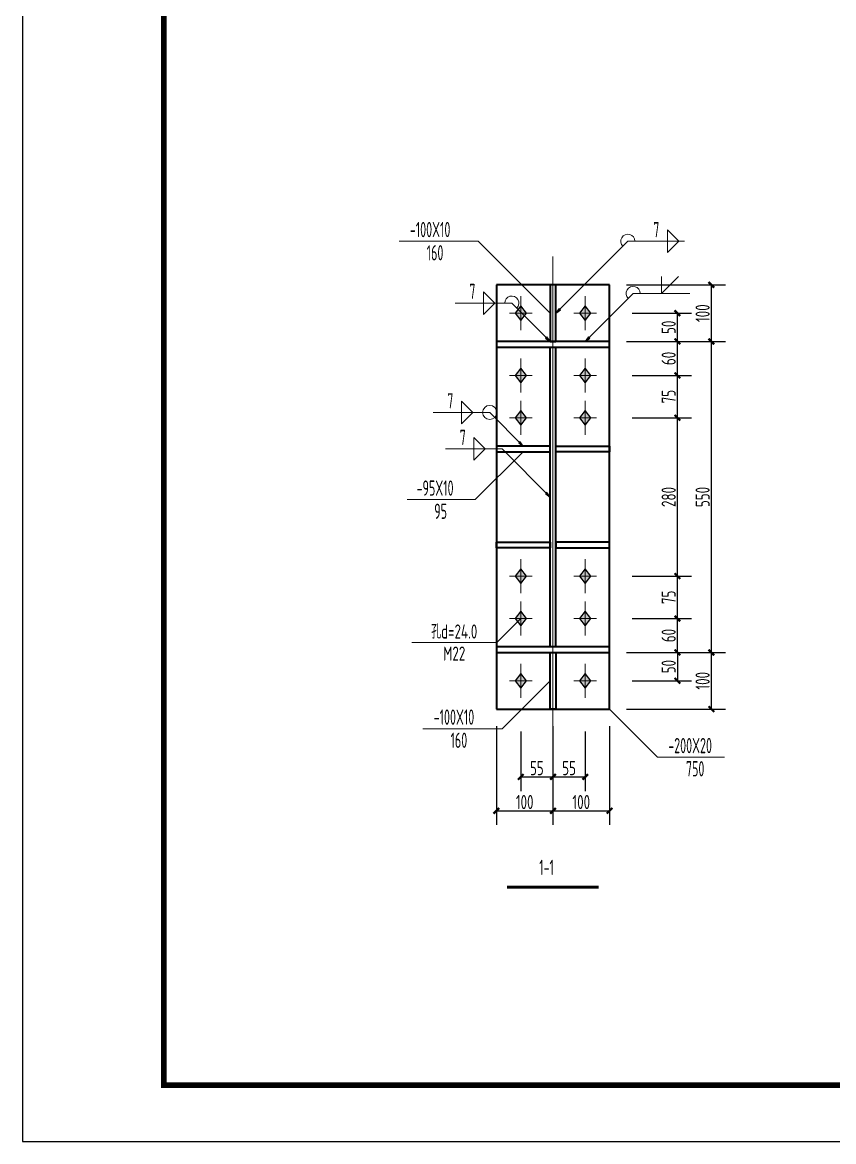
# Model space of a CAD drawing. Extents: x 2025205 to 2402328, y -557483 to 329036.
# Drawn here: x 2088577 to 2102917, y -299346 to -279555 of the extents above; entities that cross this region are included whole.
import ezdxf
from ezdxf.enums import TextEntityAlignment as Align

# ---------------------------------------------------------------- set-up
doc = ezdxf.new("R2010")
doc.units = 0
doc.header["$LTSCALE"] = 1500
doc.header["$MEASUREMENT"] = 0
doc.linetypes.add('线型6', pattern=[8.75, 5, -1.25, 1.25, -1.25])
for name, color, linetype in [('10', 7, 'Continuous'), ('PUB_TITLE', 4, 'Continuous'), ('尺寸标注', 253, 'Continuous'), ('焊缝标注', 253, 'Continuous'), ('螺栓孔标注', 253, 'Continuous'), ('钢板标注', 253, 'Continuous')]:
    doc.layers.add(name, color=color, linetype=linetype)
doc.layers.add('20', color=2, linetype='Continuous', lineweight=35)
doc.styles.add('FromPkpm', font='Pkpmeng', dxfattribs={"width": 0.7, "bigfont": 'hztxt'})
doc.dimstyles.new('Pkpm_1.00', dxfattribs={"dimtxt": 250, "dimasz": 100, "dimexe": 250, "dimexo": 0.0625, "dimgap": 30, "dimtad": 1, "dimdec": 0, "dimrnd": 5, "dimzin": 0, "dimdsep": 46, "dimtxsty": 'FromPkpm', "dimblk1": 'ARCHTICK', "dimblk2": 'ARCHTICK', "dimsah": 1, "dimcen": 0.09, "dimadec": 0, "dimazin": 0, "dimtfac": 1, "dimtdec": 0, "dimtix": 1, "dimtmove": 2, "dimatfit": 1, "dimfxl": 1, "dimtolj": 1, "dimtzin": 0, "dimarcsym": 0})

# ---------------------------------------------------------------- blocks, each defined once
blk = doc.blocks.new('_ArchTick')
at = {"color": 0, "linetype": 'ByBlock', "const_width": 0.4}
blk.add_lwpolyline([(-0.5, -0.5), (0.5, 0.5)], dxfattribs=at)
blk = doc.blocks.new('*D140')
at = {"layer": 'Defpoints', "color": 0, "linetype": 'Continuous', "transparency": 16777216}
for p in [(2098956, -284697), (2100156, -284697), (2098956, -285197)]:
    blk.add_point(p, dxfattribs=at)
at = {"layer": '尺寸标注', "color": 0, "linetype": 'Continuous', "lineweight": -2, "transparency": 16777216}
for p, q in [((2099356, -284697), (2100406, -284697)), ((2100156, -285197), (2100156, -284697)), ((2099356, -285197), (2100406, -285197))]:
    blk.add_line(p, q, dxfattribs=at)
at = {"layer": '尺寸标注', "color": 0, "linetype": 'Continuous', "lineweight": -2, "transparency": 16777216, "xscale": 100, "yscale": 100, "zscale": 100}
for p, rotation in [((2100156, -284697), 90), ((2100156, -285197), 270)]:
    blk.add_blockref('_ArchTick', p, dxfattribs=dict(at, rotation=rotation))
at = {"layer": '尺寸标注', "color": 0, "linetype": 'Continuous', "lineweight": 18, "transparency": 16777216, "insert": (2100001, -284947), "char_height": 250, "attachment_point": 5, "rotation": 90, "style": 'FromPkpm'}
blk.add_mtext('\\A1;50', dxfattribs=at)
blk = doc.blocks.new('*D141')
at = {"layer": 'Defpoints', "color": 0, "linetype": 'Continuous', "transparency": 16777216}
for p in [(2098956, -285197), (2100156, -285197), (2098956, -285797)]:
    blk.add_point(p, dxfattribs=at)
at = {"layer": '尺寸标注', "color": 0, "linetype": 'Continuous', "lineweight": -2, "transparency": 16777216}
for p, q in [((2099356, -285197), (2100406, -285197)), ((2100156, -285797), (2100156, -285197)), ((2099356, -285797), (2100406, -285797))]:
    blk.add_line(p, q, dxfattribs=at)
at = {"layer": '尺寸标注', "color": 0, "linetype": 'Continuous', "lineweight": -2, "transparency": 16777216, "xscale": 100, "yscale": 100, "zscale": 100}
for p, rotation in [((2100156, -285197), 90), ((2100156, -285797), 270)]:
    blk.add_blockref('_ArchTick', p, dxfattribs=dict(at, rotation=rotation))
at = {"layer": '尺寸标注', "color": 0, "linetype": 'Continuous', "lineweight": 18, "transparency": 16777216, "insert": (2100001, -285497), "char_height": 250, "attachment_point": 5, "rotation": 90, "style": 'FromPkpm'}
blk.add_mtext('\\A1;60', dxfattribs=at)
blk = doc.blocks.new('*D142')
at = {"layer": 'Defpoints', "color": 0, "linetype": 'Continuous', "transparency": 16777216}
for p in [(2098956, -285797), (2100156, -285797), (2098956, -286547)]:
    blk.add_point(p, dxfattribs=at)
at = {"layer": '尺寸标注', "color": 0, "linetype": 'Continuous', "lineweight": -2, "transparency": 16777216}
for p, q in [((2099356, -285797), (2100406, -285797)), ((2100156, -286547), (2100156, -285797)), ((2099356, -286547), (2100406, -286547))]:
    blk.add_line(p, q, dxfattribs=at)
at = {"layer": '尺寸标注', "color": 0, "linetype": 'Continuous', "lineweight": -2, "transparency": 16777216, "xscale": 100, "yscale": 100, "zscale": 100}
for p, rotation in [((2100156, -285797), 90), ((2100156, -286547), 270)]:
    blk.add_blockref('_ArchTick', p, dxfattribs=dict(at, rotation=rotation))
at = {"layer": '尺寸标注', "color": 0, "linetype": 'Continuous', "lineweight": 18, "transparency": 16777216, "insert": (2100001, -286172), "char_height": 250, "attachment_point": 5, "rotation": 90, "style": 'FromPkpm'}
blk.add_mtext('\\A1;75', dxfattribs=at)
blk = doc.blocks.new('*D143')
at = {"layer": 'Defpoints', "color": 0, "linetype": 'Continuous', "transparency": 16777216}
for p in [(2098956, -290697), (2100156, -290697), (2098956, -291197)]:
    blk.add_point(p, dxfattribs=at)
at = {"layer": '尺寸标注', "color": 0, "linetype": 'Continuous', "lineweight": -2, "transparency": 16777216}
for p, q in [((2099356, -290697), (2100406, -290697)), ((2100156, -290697), (2100156, -291197)), ((2099356, -291197), (2100406, -291197))]:
    blk.add_line(p, q, dxfattribs=at)
at = {"layer": '尺寸标注', "color": 0, "linetype": 'Continuous', "lineweight": -2, "transparency": 16777216, "xscale": 100, "yscale": 100, "zscale": 100}
for p, rotation in [((2100156, -290697), 90), ((2100156, -291197), 270)]:
    blk.add_blockref('_ArchTick', p, dxfattribs=dict(at, rotation=rotation))
at = {"layer": '尺寸标注', "color": 0, "linetype": 'Continuous', "lineweight": 18, "transparency": 16777216, "insert": (2100001, -290947), "char_height": 250, "attachment_point": 5, "rotation": 90, "style": 'FromPkpm'}
blk.add_mtext('\\A1;50', dxfattribs=at)
blk = doc.blocks.new('*D144')
at = {"layer": 'Defpoints', "color": 0, "linetype": 'Continuous', "transparency": 16777216}
for p in [(2098956, -290097), (2100156, -290097), (2098956, -290697)]:
    blk.add_point(p, dxfattribs=at)
at = {"layer": '尺寸标注', "color": 0, "linetype": 'Continuous', "lineweight": -2, "transparency": 16777216}
for p, q in [((2099356, -290097), (2100406, -290097)), ((2100156, -290697), (2100156, -290097)), ((2099356, -290697), (2100406, -290697))]:
    blk.add_line(p, q, dxfattribs=at)
at = {"layer": '尺寸标注', "color": 0, "linetype": 'Continuous', "lineweight": -2, "transparency": 16777216, "xscale": 100, "yscale": 100, "zscale": 100}
for p, rotation in [((2100156, -290097), 90), ((2100156, -290697), 270)]:
    blk.add_blockref('_ArchTick', p, dxfattribs=dict(at, rotation=rotation))
at = {"layer": '尺寸标注', "color": 0, "linetype": 'Continuous', "lineweight": 18, "transparency": 16777216, "insert": (2100001, -290397), "char_height": 250, "attachment_point": 5, "rotation": 90, "style": 'FromPkpm'}
blk.add_mtext('\\A1;60', dxfattribs=at)
blk = doc.blocks.new('*D145')
at = {"layer": 'Defpoints', "color": 0, "linetype": 'Continuous', "transparency": 16777216}
for p in [(2098956, -289347), (2100156, -289347), (2098956, -290097)]:
    blk.add_point(p, dxfattribs=at)
at = {"layer": '尺寸标注', "color": 0, "linetype": 'Continuous', "lineweight": -2, "transparency": 16777216}
for p, q in [((2099356, -289347), (2100406, -289347)), ((2100156, -290097), (2100156, -289347)), ((2099356, -290097), (2100406, -290097))]:
    blk.add_line(p, q, dxfattribs=at)
at = {"layer": '尺寸标注', "color": 0, "linetype": 'Continuous', "lineweight": -2, "transparency": 16777216, "xscale": 100, "yscale": 100, "zscale": 100}
for p, rotation in [((2100156, -289347), 90), ((2100156, -290097), 270)]:
    blk.add_blockref('_ArchTick', p, dxfattribs=dict(at, rotation=rotation))
at = {"layer": '尺寸标注', "color": 0, "linetype": 'Continuous', "lineweight": 18, "transparency": 16777216, "insert": (2100001, -289722), "char_height": 250, "attachment_point": 5, "rotation": 90, "style": 'FromPkpm'}
blk.add_mtext('\\A1;75', dxfattribs=at)
blk = doc.blocks.new('*D146')
at = {"layer": 'Defpoints', "color": 0, "linetype": 'Continuous', "transparency": 16777216}
for p in [(2098956, -286547), (2100156, -286547), (2098956, -289347)]:
    blk.add_point(p, dxfattribs=at)
at = {"layer": '尺寸标注', "color": 0, "linetype": 'Continuous', "lineweight": -2, "transparency": 16777216}
for p, q in [((2099356, -286547), (2100406, -286547)), ((2100156, -289347), (2100156, -286547)), ((2099356, -289347), (2100406, -289347))]:
    blk.add_line(p, q, dxfattribs=at)
at = {"layer": '尺寸标注', "color": 0, "linetype": 'Continuous', "lineweight": -2, "transparency": 16777216, "xscale": 100, "yscale": 100, "zscale": 100}
for p, rotation in [((2100156, -286547), 90), ((2100156, -289347), 270)]:
    blk.add_blockref('_ArchTick', p, dxfattribs=dict(at, rotation=rotation))
at = {"layer": '尺寸标注', "color": 0, "linetype": 'Continuous', "lineweight": 18, "transparency": 16777216, "insert": (2100001, -287947), "char_height": 250, "attachment_point": 5, "rotation": 90, "style": 'FromPkpm'}
blk.add_mtext('\\A1;280', dxfattribs=at)
blk = doc.blocks.new('*D147')
at = {"layer": 'Defpoints', "color": 0, "linetype": 'Continuous', "transparency": 16777216}
for p in [(2097386, -291697), (2097956, -291697), (2097956, -292897)]:
    blk.add_point(p, dxfattribs=at)
at = {"layer": '尺寸标注', "color": 0, "linetype": 'Continuous', "lineweight": -2, "transparency": 16777216}
for p, q in [((2097386, -292097), (2097386, -293147)), ((2097956, -292097), (2097956, -293147)), ((2097386, -292897), (2097956, -292897))]:
    blk.add_line(p, q, dxfattribs=at)
at = {"layer": '尺寸标注', "color": 0, "linetype": 'Continuous', "lineweight": -2, "transparency": 16777216, "xscale": 100, "yscale": 100, "zscale": 100, "rotation": 180}
blk.add_blockref('_ArchTick', (2097386, -292897), dxfattribs=at)
at = {"layer": '尺寸标注', "color": 0, "linetype": 'Continuous', "lineweight": -2, "transparency": 16777216, "xscale": 100, "yscale": 100, "zscale": 100}
blk.add_blockref('_ArchTick', (2097956, -292897), dxfattribs=at)
at = {"layer": '尺寸标注', "color": 0, "linetype": 'Continuous', "lineweight": 18, "transparency": 16777216, "insert": (2097671, -292742), "char_height": 250, "attachment_point": 5, "style": 'FromPkpm'}
blk.add_mtext('\\A1;55', dxfattribs=at)
blk = doc.blocks.new('*D148')
at = {"layer": 'Defpoints', "color": 0, "linetype": 'Continuous', "transparency": 16777216}
for p in [(2097956, -291697), (2098526, -291697), (2098526, -292897)]:
    blk.add_point(p, dxfattribs=at)
at = {"layer": '尺寸标注', "color": 0, "linetype": 'Continuous', "lineweight": -2, "transparency": 16777216}
for p, q in [((2097956, -292097), (2097956, -293147)), ((2098526, -292097), (2098526, -293147)), ((2097956, -292897), (2098526, -292897))]:
    blk.add_line(p, q, dxfattribs=at)
at = {"layer": '尺寸标注', "color": 0, "linetype": 'Continuous', "lineweight": -2, "transparency": 16777216, "xscale": 100, "yscale": 100, "zscale": 100, "rotation": 180}
blk.add_blockref('_ArchTick', (2097956, -292897), dxfattribs=at)
at = {"layer": '尺寸标注', "color": 0, "linetype": 'Continuous', "lineweight": -2, "transparency": 16777216, "xscale": 100, "yscale": 100, "zscale": 100}
blk.add_blockref('_ArchTick', (2098526, -292897), dxfattribs=at)
at = {"layer": '尺寸标注', "color": 0, "linetype": 'Continuous', "lineweight": 18, "transparency": 16777216, "insert": (2098241, -292742), "char_height": 250, "attachment_point": 5, "style": 'FromPkpm'}
blk.add_mtext('\\A1;55', dxfattribs=at)
blk = doc.blocks.new('*D149')
at = {"layer": 'Defpoints', "color": 0, "linetype": 'Continuous', "transparency": 16777216}
for p in [(2096956, -291697), (2097956, -291697), (2097956, -293497)]:
    blk.add_point(p, dxfattribs=at)
at = {"layer": '尺寸标注', "color": 0, "linetype": 'Continuous', "lineweight": -2, "transparency": 16777216}
for p, q in [((2096956, -291997), (2096956, -293747)), ((2097956, -291997), (2097956, -293747)), ((2096956, -293497), (2097956, -293497))]:
    blk.add_line(p, q, dxfattribs=at)
at = {"layer": '尺寸标注', "color": 0, "linetype": 'Continuous', "lineweight": -2, "transparency": 16777216, "xscale": 100, "yscale": 100, "zscale": 100, "rotation": 180}
blk.add_blockref('_ArchTick', (2096956, -293497), dxfattribs=at)
at = {"layer": '尺寸标注', "color": 0, "linetype": 'Continuous', "lineweight": -2, "transparency": 16777216, "xscale": 100, "yscale": 100, "zscale": 100}
blk.add_blockref('_ArchTick', (2097956, -293497), dxfattribs=at)
at = {"layer": '尺寸标注', "color": 0, "linetype": 'Continuous', "lineweight": 18, "transparency": 16777216, "insert": (2097456, -293342), "char_height": 250, "attachment_point": 5, "style": 'FromPkpm'}
blk.add_mtext('\\A1;100', dxfattribs=at)
blk = doc.blocks.new('*D150')
at = {"layer": 'Defpoints', "color": 0, "linetype": 'Continuous', "transparency": 16777216}
for p in [(2097956, -291697), (2098956, -291697), (2098956, -293497)]:
    blk.add_point(p, dxfattribs=at)
at = {"layer": '尺寸标注', "color": 0, "linetype": 'Continuous', "lineweight": -2, "transparency": 16777216}
for p, q in [((2097956, -291997), (2097956, -293747)), ((2098956, -291997), (2098956, -293747)), ((2097956, -293497), (2098956, -293497))]:
    blk.add_line(p, q, dxfattribs=at)
at = {"layer": '尺寸标注', "color": 0, "linetype": 'Continuous', "lineweight": -2, "transparency": 16777216, "xscale": 100, "yscale": 100, "zscale": 100, "rotation": 180}
blk.add_blockref('_ArchTick', (2097956, -293497), dxfattribs=at)
at = {"layer": '尺寸标注', "color": 0, "linetype": 'Continuous', "lineweight": -2, "transparency": 16777216, "xscale": 100, "yscale": 100, "zscale": 100}
blk.add_blockref('_ArchTick', (2098956, -293497), dxfattribs=at)
at = {"layer": '尺寸标注', "color": 0, "linetype": 'Continuous', "lineweight": 18, "transparency": 16777216, "insert": (2098456, -293342), "char_height": 250, "attachment_point": 5, "style": 'FromPkpm'}
blk.add_mtext('\\A1;100', dxfattribs=at)
blk = doc.blocks.new('*D151')
at = {"layer": 'Defpoints', "color": 0, "linetype": 'Continuous', "transparency": 16777216}
for p in [(2098956, -290697), (2100756, -290697), (2098956, -291697)]:
    blk.add_point(p, dxfattribs=at)
at = {"layer": '尺寸标注', "color": 0, "linetype": 'Continuous', "lineweight": -2, "transparency": 16777216}
for p, q in [((2099256, -290697), (2101006, -290697)), ((2100756, -291697), (2100756, -290697)), ((2099256, -291697), (2101006, -291697))]:
    blk.add_line(p, q, dxfattribs=at)
at = {"layer": '尺寸标注', "color": 0, "linetype": 'Continuous', "lineweight": -2, "transparency": 16777216, "xscale": 100, "yscale": 100, "zscale": 100}
for p, rotation in [((2100756, -290697), 90), ((2100756, -291697), 270)]:
    blk.add_blockref('_ArchTick', p, dxfattribs=dict(at, rotation=rotation))
at = {"layer": '尺寸标注', "color": 0, "linetype": 'Continuous', "lineweight": 18, "transparency": 16777216, "insert": (2100601, -291197), "char_height": 250, "attachment_point": 5, "rotation": 90, "style": 'FromPkpm'}
blk.add_mtext('\\A1;100', dxfattribs=at)
blk = doc.blocks.new('*D152')
at = {"layer": 'Defpoints', "color": 0, "linetype": 'Continuous', "transparency": 16777216}
for p in [(2098956, -285197), (2100756, -285197), (2098956, -290697)]:
    blk.add_point(p, dxfattribs=at)
at = {"layer": '尺寸标注', "color": 0, "linetype": 'Continuous', "lineweight": -2, "transparency": 16777216}
for p, q in [((2099256, -285197), (2101006, -285197)), ((2100756, -290697), (2100756, -285197)), ((2099256, -290697), (2101006, -290697))]:
    blk.add_line(p, q, dxfattribs=at)
at = {"layer": '尺寸标注', "color": 0, "linetype": 'Continuous', "lineweight": -2, "transparency": 16777216, "xscale": 100, "yscale": 100, "zscale": 100}
for p, rotation in [((2100756, -285197), 90), ((2100756, -290697), 270)]:
    blk.add_blockref('_ArchTick', p, dxfattribs=dict(at, rotation=rotation))
at = {"layer": '尺寸标注', "color": 0, "linetype": 'Continuous', "lineweight": 18, "transparency": 16777216, "insert": (2100601, -287947), "char_height": 250, "attachment_point": 5, "rotation": 90, "style": 'FromPkpm'}
blk.add_mtext('\\A1;550', dxfattribs=at)
blk = doc.blocks.new('*D153')
at = {"layer": 'Defpoints', "color": 0, "linetype": 'Continuous', "transparency": 16777216}
for p in [(2098956, -284197), (2100756, -284197), (2098956, -285197)]:
    blk.add_point(p, dxfattribs=at)
at = {"layer": '尺寸标注', "color": 0, "linetype": 'Continuous', "lineweight": -2, "transparency": 16777216}
for p, q in [((2099256, -284197), (2101006, -284197)), ((2100756, -285197), (2100756, -284197)), ((2099256, -285197), (2101006, -285197))]:
    blk.add_line(p, q, dxfattribs=at)
at = {"layer": '尺寸标注', "color": 0, "linetype": 'Continuous', "lineweight": -2, "transparency": 16777216, "xscale": 100, "yscale": 100, "zscale": 100}
for p, rotation in [((2100756, -284197), 90), ((2100756, -285197), 270)]:
    blk.add_blockref('_ArchTick', p, dxfattribs=dict(at, rotation=rotation))
at = {"layer": '尺寸标注', "color": 0, "linetype": 'Continuous', "lineweight": 18, "transparency": 16777216, "insert": (2100601, -284697), "char_height": 250, "attachment_point": 5, "rotation": 90, "style": 'FromPkpm'}
blk.add_mtext('\\A1;100', dxfattribs=at)

msp = doc.modelspace()

# ---------------------------------------------------------------- hatches: boundary and pattern name
at = {"layer": '10', "transparency": 33554687}
for points in [[(2097386.1, -284567.5), (2097286.1, -284697.5), (2097386.1, -284827.5), (2097486.1, -284697.5)], [(2098526.1, -284567.5), (2098426.1, -284697.5), (2098526.1, -284827.5), (2098626.1, -284697.5)], [(2097386.1, -285667.5), (2097286.1, -285797.5), (2097386.1, -285927.5), (2097486.1, -285797.5)], [(2098526.1, -285667.5), (2098426.1, -285797.5), (2098526.1, -285927.5), (2098626.1, -285797.5)], [(2097386.1, -286417.5), (2097286.1, -286547.5), (2097386.1, -286677.5), (2097486.1, -286547.5)], [(2098526.1, -286417.5), (2098426.1, -286547.5), (2098526.1, -286677.5), (2098626.1, -286547.5)], [(2097386.1, -289217.5), (2097286.1, -289347.5), (2097386.1, -289477.5), (2097486.1, -289347.5)], [(2098526.1, -289217.5), (2098426.1, -289347.5), (2098526.1, -289477.5), (2098626.1, -289347.5)], [(2097386.1, -289967.5), (2097286.1, -290097.5), (2097386.1, -290227.5), (2097486.1, -290097.5)], [(2098526.1, -289967.5), (2098426.1, -290097.5), (2098526.1, -290227.5), (2098626.1, -290097.5)], [(2097386.1, -291067.5), (2097286.1, -291197.5), (2097386.1, -291327.5), (2097486.1, -291197.5)], [(2098526.1, -291067.5), (2098426.1, -291197.5), (2098526.1, -291327.5), (2098626.1, -291197.5)]]:
    msp.add_hatch(color=1, dxfattribs=at).paths.add_polyline_path(points)
at = {"layer": '焊缝标注', "transparency": 33554687}
for points in [[(2098006.1, -284697.5), (2098087.5, -284637.4), (2098066.3, -284616.2)], [(2097906.1, -285197.5), (2097846.1, -285116.1), (2097824.9, -285137.3)], [(2098526.1, -285197.5), (2098607.5, -285137.4), (2098586.3, -285116.2)], [(2097431.1, -287047.5), (2097371.1, -286966.1), (2097349.9, -286987.3)], [(2097906.1, -287947.5), (2097846.1, -287866.1), (2097824.9, -287887.3)]]:
    msp.add_hatch(color=256, dxfattribs=at).paths.add_polyline_path(points)

# ---------------------------------------------------------------- linework, layer by layer
at = {"layer": '10', "linetype": '线型6', "lineweight": 18, "ltscale": 100}
msp.add_line((2097956.1, -292197.5), (2097956.1, -283697.5), dxfattribs=at)
at = {"layer": '10', "color": 9, "lineweight": 18, "ltscale": 100}
for p, q in [((2097386.1, -284397.5), (2097386.1, -284997.5)), ((2098526.1, -284397.5), (2098526.1, -284997.5)), ((2097586.1, -284697.5), (2097186.1, -284697.5)), ((2098726.1, -284697.5), (2098326.1, -284697.5)), ((2097386.1, -285497.5), (2097386.1, -286097.5)), ((2098526.1, -285497.5), (2098526.1, -286097.5)), ((2097586.1, -285797.5), (2097186.1, -285797.5)), ((2098726.1, -285797.5), (2098326.1, -285797.5)), ((2097386.1, -286247.5), (2097386.1, -286847.5)), ((2098526.1, -286247.5), (2098526.1, -286847.5)), ((2097586.1, -286547.5), (2097186.1, -286547.5)), ((2098726.1, -286547.5), (2098326.1, -286547.5)), ((2097386.1, -289047.5), (2097386.1, -289647.5)), ((2098526.1, -289047.5), (2098526.1, -289647.5)), ((2097586.1, -289347.5), (2097186.1, -289347.5)), ((2098726.1, -289347.5), (2098326.1, -289347.5)), ((2097386.1, -289797.5), (2097386.1, -290397.5)), ((2098526.1, -289797.5), (2098526.1, -290397.5)), ((2097586.1, -290097.5), (2097186.1, -290097.5)), ((2098726.1, -290097.5), (2098326.1, -290097.5)), ((2097386.1, -290897.5), (2097386.1, -291497.5)), ((2098526.1, -290897.5), (2098526.1, -291497.5)), ((2097586.1, -291197.5), (2097186.1, -291197.5)), ((2098726.1, -291197.5), (2098326.1, -291197.5))]:
    msp.add_line(p, q, dxfattribs=at)
at = {"layer": '10', "color": 3, "lineweight": 35, "ltscale": 100}
for p, q in [((2098956.1, -285197.5), (2096956.1, -285197.5)), ((2096956.1, -285197.5), (2096956.1, -285297.5)), ((2098956.1, -285297.5), (2098956.1, -285197.5)), ((2096956.1, -285297.5), (2098956.1, -285297.5)), ((2097906.1, -290597.5), (2097906.1, -285297.5)), ((2098006.1, -290597.5), (2098006.1, -285297.5)), ((2098956.1, -290597.5), (2096956.1, -290597.5)), ((2096956.1, -290597.5), (2096956.1, -290697.5)), ((2096956.1, -290697.5), (2098956.1, -290697.5)), ((2098956.1, -290697.5), (2098956.1, -290597.5))]:
    msp.add_line(p, q, dxfattribs=at)
at = {"layer": '10', "color": 1, "linetype": 'Continuous'}
for points in [[(2097386.1, -284567.5), (2097286.1, -284697.5), (2097386.1, -284827.5), (2097486.1, -284697.5)], [(2098526.1, -284567.5), (2098426.1, -284697.5), (2098526.1, -284827.5), (2098626.1, -284697.5)], [(2097386.1, -285667.5), (2097286.1, -285797.5), (2097386.1, -285927.5), (2097486.1, -285797.5)], [(2098526.1, -285667.5), (2098426.1, -285797.5), (2098526.1, -285927.5), (2098626.1, -285797.5)], [(2097386.1, -286417.5), (2097286.1, -286547.5), (2097386.1, -286677.5), (2097486.1, -286547.5)], [(2098526.1, -286417.5), (2098426.1, -286547.5), (2098526.1, -286677.5), (2098626.1, -286547.5)], [(2097386.1, -289217.5), (2097286.1, -289347.5), (2097386.1, -289477.5), (2097486.1, -289347.5)], [(2098526.1, -289217.5), (2098426.1, -289347.5), (2098526.1, -289477.5), (2098626.1, -289347.5)], [(2097386.1, -289967.5), (2097286.1, -290097.5), (2097386.1, -290227.5), (2097486.1, -290097.5)], [(2098526.1, -289967.5), (2098426.1, -290097.5), (2098526.1, -290227.5), (2098626.1, -290097.5)], [(2097386.1, -291067.5), (2097286.1, -291197.5), (2097386.1, -291327.5), (2097486.1, -291197.5)], [(2098526.1, -291067.5), (2098426.1, -291197.5), (2098526.1, -291327.5), (2098626.1, -291197.5)]]:
    msp.add_lwpolyline(points, close=True, dxfattribs=at)
at = {"layer": '10', "lineweight": 35, "ltscale": 100, "const_width": 50}
msp.add_lwpolyline([(2097146.1, -294847.5), (2098766.1, -294847.5)], dxfattribs=at)
at = {"layer": '20', "lineweight": 35, "ltscale": 100}
for p, q in [((2098956.1, -284197.5), (2096956.1, -284197.5)), ((2096956.1, -284197.5), (2096956.1, -291697.5)), ((2098006.1, -284197.5), (2097906.1, -284197.5)), ((2097906.1, -284197.5), (2097906.1, -285197.5)), ((2098006.1, -285197.5), (2098006.1, -284197.5)), ((2098956.1, -291697.5), (2098956.1, -284197.5)), ((2097906.1, -285197.5), (2098006.1, -285197.5)), ((2097906.1, -287047.5), (2096956.1, -287047.5)), ((2096956.1, -287047.5), (2096956.1, -287147.5)), ((2096956.1, -287147.5), (2097906.1, -287147.5)), ((2097906.1, -287147.5), (2097906.1, -287047.5)), ((2098006.1, -287047.5), (2098956.1, -287047.5)), ((2098006.1, -287147.5), (2098006.1, -287047.5)), ((2098956.1, -287147.5), (2098006.1, -287147.5)), ((2098956.1, -287047.5), (2098956.1, -287147.5)), ((2096956.1, -288847.5), (2096956.1, -288747.5)), ((2096956.1, -288747.5), (2097906.1, -288747.5)), ((2097906.1, -288747.5), (2097906.1, -288847.5)), ((2098956.1, -288747.5), (2098006.1, -288747.5)), ((2098006.1, -288747.5), (2098006.1, -288847.5)), ((2098956.1, -288847.5), (2098956.1, -288747.5)), ((2097906.1, -288847.5), (2096956.1, -288847.5)), ((2098006.1, -288847.5), (2098956.1, -288847.5)), ((2097906.1, -290697.5), (2098006.1, -290697.5)), ((2097906.1, -291697.5), (2097906.1, -290697.5)), ((2098006.1, -290697.5), (2098006.1, -291697.5)), ((2096956.1, -291697.5), (2098956.1, -291697.5)), ((2098006.1, -291697.5), (2097906.1, -291697.5))]:
    msp.add_line(p, q, dxfattribs=at)
at = {"layer": 'PUB_TITLE'}
msp.add_lwpolyline([(2088577.3, -299346.5), (2177677.3, -299346.5), (2177677.3, -257346.5), (2088577.3, -257346.5)], close=True, dxfattribs=at)
at = {"layer": 'PUB_TITLE', "const_width": 100}
msp.add_lwpolyline([(2091077.3, -298346.5), (2176677.3, -298346.5), (2176677.3, -258346.5), (2091077.3, -258346.5)], close=True, dxfattribs=at)
at = {"layer": '焊缝标注', "lineweight": 18, "ltscale": 100}
for p, q in [((2099979.4, -283225.2), (2100179.4, -283425.2)), ((2099979.4, -283425.2), (2099979.4, -283225.2)), ((2098006.1, -284697.5), (2099279.4, -283425.2)), ((2099279.4, -283425.2), (2100279.4, -283425.2)), ((2099979.4, -283625.2), (2100179.4, -283425.2)), ((2099979.4, -283425.2), (2099979.4, -283625.2)), ((2099875, -284349.3), (2099875, -284049.3)), ((2099875, -284349.3), (2100175, -284049.3)), ((2096928.1, -284517.8), (2096728.1, -284317.8)), ((2096728.1, -284517.8), (2096728.1, -284317.8)), ((2098526.1, -285197.5), (2099375, -284349.3)), ((2099375, -284349.3), (2100375, -284349.3)), ((2097228.1, -284517.8), (2096228.1, -284517.8)), ((2096928.1, -284517.8), (2096728.1, -284717.8)), ((2096728.1, -284517.8), (2096728.1, -284717.8)), ((2097906.1, -285197.5), (2097228.1, -284517.8)), ((2096537.9, -286452.8), (2096337.9, -286252.8)), ((2096337.9, -286452.8), (2096337.9, -286252.8)), ((2096837.9, -286452.8), (2095837.9, -286452.8)), ((2096537.9, -286452.8), (2096337.9, -286652.8)), ((2096337.9, -286452.8), (2096337.9, -286652.8)), ((2097431.1, -287047.5), (2096837.9, -286452.8)), ((2096758.6, -287097.9), (2096558.6, -286897.9)), ((2096558.6, -287097.9), (2096558.6, -286897.9)), ((2097058.6, -287097.9), (2096058.6, -287097.9)), ((2096758.6, -287097.9), (2096558.6, -287297.9)), ((2096558.6, -287097.9), (2096558.6, -287297.9)), ((2097906.1, -287947.5), (2097058.6, -287097.9))]:
    msp.add_line(p, q, dxfattribs=at)
at = {"layer": '焊缝标注', "linetype": 'Continuous'}
for points in [[(2098006.1, -284697.5), (2098087.5, -284637.4), (2098066.3, -284616.2)], [(2097906.1, -285197.5), (2097846.1, -285116.1), (2097824.9, -285137.3)], [(2098526.1, -285197.5), (2098607.5, -285137.4), (2098586.3, -285116.2)], [(2097431.1, -287047.5), (2097371.1, -286966.1), (2097349.9, -286987.3)], [(2097906.1, -287947.5), (2097846.1, -287866.1), (2097824.9, -287887.3)]]:
    msp.add_lwpolyline(points, close=True, dxfattribs=at)
at = {"layer": '焊缝标注', "lineweight": 18, "ltscale": 100}
msp.add_circle((2096837.9, -286452.8), 125, dxfattribs=at)
for centre, start, end in [((2099279.4, -283425.2), 0, 224.97719), ((2097228.1, -284517.8), 314.93155, 180), ((2099375, -284349.3), 0, 224.97719)]:
    msp.add_arc(centre, 125, start, end, dxfattribs=at)
at = {"layer": '螺栓孔标注', "lineweight": 18, "ltscale": 100}
for p, q in [((2097386.1, -290097.5), (2096961, -290520.9)), ((2096961, -290520.9), (2095461, -290520.9))]:
    msp.add_line(p, q, dxfattribs=at)
at = {"layer": '螺栓孔标注', "ltscale": 100, "const_width": 10}
msp.add_lwpolyline([(2097391.1, -290097.5, 1), (2097381.1, -290097.5, 1)], format="xyb", close=True, dxfattribs=at)
at = {"layer": '钢板标注', "lineweight": 18, "ltscale": 100}
for p, q in [((2096634.9, -283423.1), (2095234.9, -283423.1)), ((2097906.1, -284697.5), (2096634.9, -283423.1)), ((2097431.1, -287147.5), (2096580.9, -287994.3)), ((2096580.9, -287994.3), (2095380.9, -287994.3)), ((2097906.1, -291197.5), (2097055.9, -292044.3)), ((2098956.1, -291697.5), (2099802.3, -292548.3)), ((2097055.9, -292044.3), (2095655.9, -292044.3)), ((2099802.3, -292548.3), (2100990.2, -292548.3))]:
    msp.add_line(p, q, dxfattribs=at)
at = {"layer": '钢板标注', "ltscale": 100, "const_width": 10}
for points in [[(2097911.1, -284697.5, 1), (2097901.1, -284697.5, 1)], [(2097436.1, -287147.5, 1), (2097426.1, -287147.5, 1)], [(2097911.1, -291197.5, 1), (2097901.1, -291197.5, 1)], [(2098961.1, -291697.5, 1), (2098951.1, -291697.5, 1)]]:
    msp.add_lwpolyline(points, format="xyb", close=True, dxfattribs=at)

# ---------------------------------------------------------------- texts
at = {"layer": '10', "lineweight": 25, "style": 'FromPkpm', "width": 0.6}
msp.add_text('1-1', height=270, dxfattribs=at).set_placement((2097712.2, -294632.5))
at = {"layer": '焊缝标注', "lineweight": 25, "style": 'FromPkpm', "width": 0.6}
for p in [(2099728.5, -283355.2), (2096477.2, -284447.8), (2096087, -286382.8), (2096307.7, -287027.9)]:
    msp.add_text('7', height=270, dxfattribs=at).set_placement(p)
at = {"layer": '螺栓孔标注', "lineweight": 25, "style": 'FromPkpm', "width": 0.7}
msp.add_text('孔d=24.0', height=250, dxfattribs=at).set_placement((2096211, -290450.9), align=Align.CENTER)
msp.add_text('M22', height=250, dxfattribs=at).set_placement((2096211, -290590.9), align=Align.TOP_CENTER)
at = {"layer": '钢板标注', "lineweight": 25, "style": 'FromPkpm', "width": 0.6}
for s, p in [('-100X10', (2095426, -283353.1)), ('160', (2095724, -283763.1)), ('-95X10', (2095544.8, -287924.3)), ('95', (2095857.3, -288334.3)), ('-100X10', (2095847.1, -291974.3)), ('160', (2096145.1, -292384.3)), ('-200X20', (2099993.4, -292478.3)), ('750', (2100306, -292888.3))]:
    msp.add_text(s, height=270, dxfattribs=at).set_placement(p)

# ---------------------------------------------------------------- dimensions: what is measured, and where the dimension line sits
at = {"layer": '尺寸标注', "linetype": 'Continuous', "lineweight": 18}
for base, p1, p2, text, override, picture, middle in [((2100756.1, -284197.5), (2098956.1, -285197.5), (2098956.1, -284197.5), '100', {"dimexo": 300, "dimtad": 1, "dimjust": 0, "dimtih": 0, "dimtoh": 0, "dimtmove": 0, "dimatfit": 3}, '*D153', (2100601.1, -284697.5)), ((2100156.1, -284697.5), (2098956.1, -285197.5), (2098956.1, -284697.5), '50', {"dimexo": 400, "dimtad": 1, "dimjust": 2, "dimtih": 0, "dimtoh": 0, "dimtix": 0, "dimtmove": 0, "dimatfit": 3}, '*D140', (2100001.1, -284947.5)), ((2100156.1, -285197.5), (2098956.1, -285797.5), (2098956.1, -285197.5), '60', {"dimexo": 400, "dimtad": 1, "dimjust": 0, "dimtih": 0, "dimtoh": 0, "dimtmove": 0, "dimatfit": 3}, '*D141', (2100001.1, -285497.5)), ((2100756.1, -285197.5), (2098956.1, -290697.5), (2098956.1, -285197.5), '550', {"dimexo": 300, "dimtad": 1, "dimjust": 0, "dimtih": 0, "dimtoh": 0, "dimtmove": 0, "dimatfit": 3}, '*D152', (2100601.1, -287947.5)), ((2100156.1, -285797.5), (2098956.1, -286547.5), (2098956.1, -285797.5), '75', {"dimexo": 400, "dimtad": 1, "dimjust": 0, "dimtih": 0, "dimtoh": 0, "dimtmove": 0, "dimatfit": 3}, '*D142', (2100001.1, -286172.5)), ((2100156.1, -286547.5), (2098956.1, -289347.5), (2098956.1, -286547.5), '280', {"dimexo": 400, "dimtad": 1, "dimjust": 0, "dimtih": 0, "dimtoh": 0, "dimtmove": 0, "dimatfit": 3}, '*D146', (2100001.1, -287947.5)), ((2100156.1, -289347.5), (2098956.1, -290097.5), (2098956.1, -289347.5), '75', {"dimexo": 400, "dimtad": 1, "dimjust": 0, "dimtih": 0, "dimtoh": 0, "dimtmove": 0, "dimatfit": 3}, '*D145', (2100001.1, -289722.5)), ((2100156.1, -290097.5), (2098956.1, -290697.5), (2098956.1, -290097.5), '60', {"dimexo": 400, "dimtad": 1, "dimjust": 0, "dimtih": 0, "dimtoh": 0, "dimtmove": 0, "dimatfit": 3}, '*D144', (2100001.1, -290397.5)), ((2100156.1, -290697.5), (2098956.1, -291197.5), (2098956.1, -290697.5), '50', {"dimexo": 400, "dimtad": 1, "dimjust": 1, "dimtih": 0, "dimtoh": 0, "dimtix": 0, "dimtmove": 0, "dimatfit": 3}, '*D143', (2100001.1, -290947.5)), ((2100756.1, -290697.5), (2098956.1, -291697.5), (2098956.1, -290697.5), '100', {"dimexo": 300, "dimtad": 1, "dimjust": 0, "dimtih": 0, "dimtoh": 0, "dimtmove": 0, "dimatfit": 3}, '*D151', (2100601.1, -291197.5))]:
    dim = msp.add_linear_dim(base=base, p1=p1, p2=p2, angle=90, text=text, dimstyle='Pkpm_1.00', override=override, dxfattribs=at)
    dim.commit()
    dim.dimension.update_dxf_attribs({"geometry": picture, "text_midpoint": middle})
for base, p1, p2, text, override, picture, middle in [((2097956.1, -293497.5), (2096956.1, -291697.5), (2097956.1, -291697.5), '100', {"dimexo": 300, "dimtad": 1, "dimjust": 0, "dimtih": 0, "dimtoh": 0, "dimtmove": 0, "dimatfit": 3}, '*D149', (2097456.1, -293342.5)), ((2097956.1, -292897.5), (2097386.1, -291697.5), (2097956.1, -291697.5), '55', {"dimexo": 400, "dimtad": 1, "dimjust": 0, "dimtih": 0, "dimtoh": 0, "dimtmove": 0, "dimatfit": 3}, '*D147', (2097671.1, -292742.5)), ((2098526.1, -292897.5), (2097956.1, -291697.5), (2098526.1, -291697.5), '55', {"dimexo": 400, "dimtad": 1, "dimjust": 0, "dimtih": 0, "dimtoh": 0, "dimtmove": 0, "dimatfit": 3}, '*D148', (2098241.1, -292742.5)), ((2098956.1, -293497.5), (2097956.1, -291697.5), (2098956.1, -291697.5), '100', {"dimexo": 300, "dimtad": 1, "dimjust": 0, "dimtih": 0, "dimtoh": 0, "dimtmove": 0, "dimatfit": 3}, '*D150', (2098456.1, -293342.5))]:
    dim = msp.add_linear_dim(base=base, p1=p1, p2=p2, text=text, dimstyle='Pkpm_1.00', override=override, dxfattribs=at)
    dim.commit()
    dim.dimension.update_dxf_attribs({"geometry": picture, "text_midpoint": middle})

doc.saveas('drawing.dxf')
